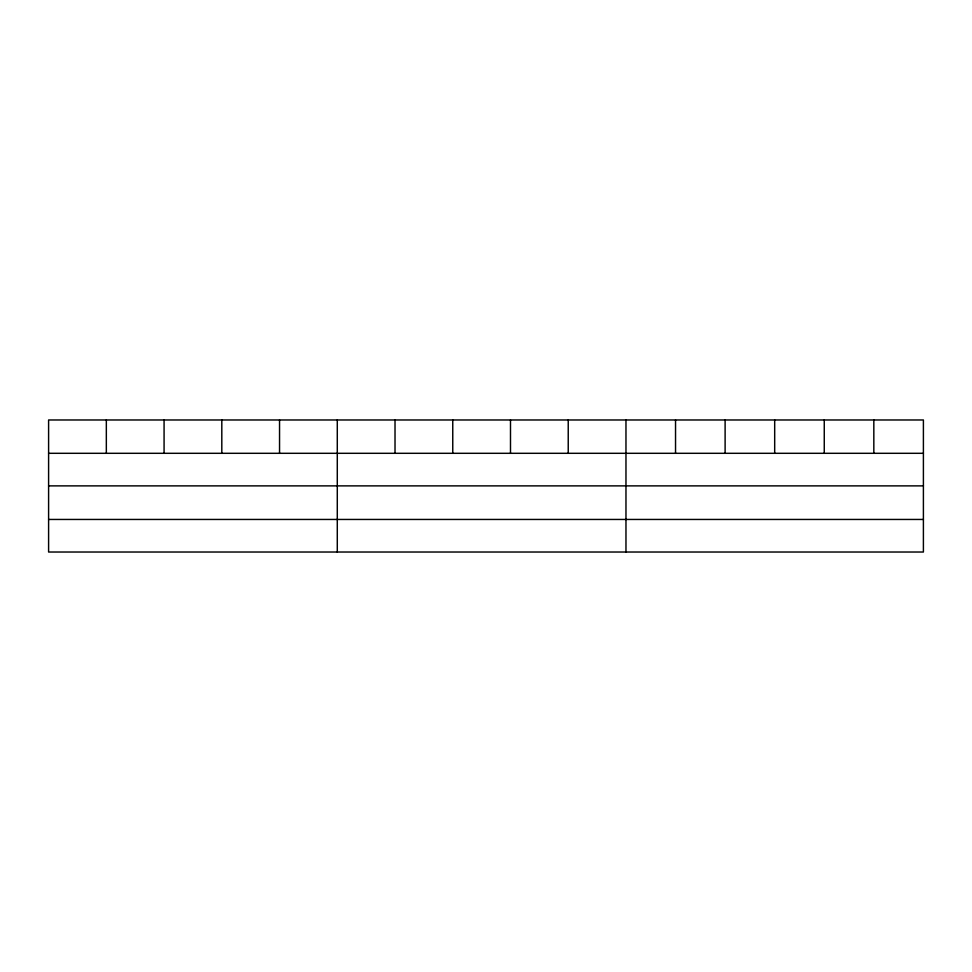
<?xml version="1.0" encoding="UTF-8"?>
<svg xmlns="http://www.w3.org/2000/svg" width="972" height="972" viewBox="0 0 972 972"><rect width="100%" height="100%" fill="white"/><g stroke="black" fill="none" stroke-linecap="round" stroke-linejoin="round"><path stroke-width="1.46" d="M923.4 485.879L923.4 419.977L48.6 419.977L48.6 552.023L923.4 552.023L923.4 485.879L48.6 485.879M48.6 453.304L923.4 453.304M48.6 519.449L923.4 519.449M873.828 419.977L873.828 453.304M824.256 419.977L824.256 453.304M774.684 419.977L774.684 453.304M725.112 419.977L725.112 453.304M675.54 419.977L675.54 453.304M625.968 419.977L625.968 552.023M568.231 419.977L568.231 453.304M510.494 419.977L510.494 453.304M452.758 419.977L452.758 453.304M395.021 419.977L395.021 453.304M337.284 419.977L337.284 552.023M279.547 419.977L279.547 453.304M221.81 419.977L221.81 453.304M164.074 419.977L164.074 453.304M106.337 419.977L106.337 453.304"/></g></svg>
